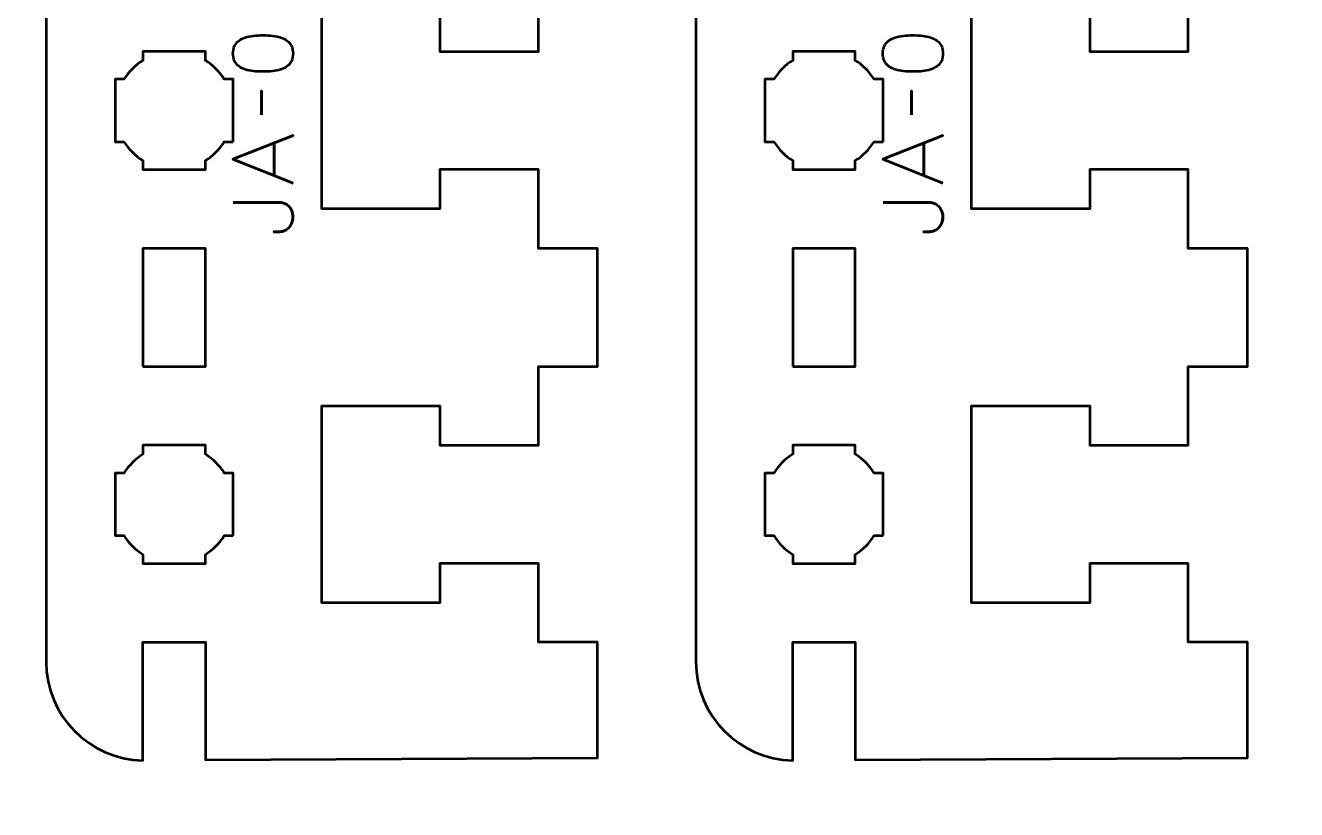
# Model space of a CAD drawing. Header units: centimetres. Extents: x -21 to 0, y -29.7 to 0.
# Drawn here: x -16.95 to -10.5, y -14.55 to -10.57 of the extents above; entities that cross this region are included whole.
import ezdxf

# ---------------------------------------------------------------- set-up
doc = ezdxf.new("R2010")
doc.units = ezdxf.units.CM
doc.header["$MEASUREMENT"] = 0
doc.layers.add('Layer 1', color=7, linetype='Continuous')

msp = doc.modelspace()

# ---------------------------------------------------------------- linework, layer by layer
at = {"layer": 'Layer 1', "color": 1, "lineweight": 53}
msp.add_open_spline([(-21.00003, -29.19995), (-21.00003, -29.19995), (-21.00003, -0.49992), (-21.00003, -0.49992), (-21.00003, -0.49992), (-21.00003, -0.22295), (-20.77694, 0.00004), (-20.49994, 0.00004), (-20.49994, 0.00004), (-20.49994, 0.00004), (-0.50008, 0.00004), (-0.50008, 0.00004), (-0.50008, 0.00004), (-0.22294, 0.00004), (0.00002, -0.22295), (0.00002, -0.49992), (0.00002, -0.49992), (0.00002, -0.49992), (0.00002, -29.19995), (0.00002, -29.19995), (0.00002, -29.19995), (0.00002, -29.47695), (-0.22294, -29.70004), (-0.50008, -29.70004), (-0.50008, -29.70004), (-0.50008, -29.70004), (-20.49994, -29.70004), (-20.49994, -29.70004), (-20.49994, -29.70004), (-20.77694, -29.70004), (-21.00003, -29.47695), (-21.00003, -29.19995)], degree=3, knots=[0, 0, 0, 0, 0.125, 0.125, 0.125, 0.125, 0.25, 0.25, 0.25, 0.25, 0.375, 0.375, 0.375, 0.375, 0.5, 0.5, 0.5, 0.5, 0.625, 0.625, 0.625, 0.625, 0.75, 0.75, 0.75, 0.75, 0.875, 0.875, 0.875, 0.875, 1, 1, 1, 1], dxfattribs=at)
at = {"layer": 'Layer 1', "lineweight": 53}
for points, knots in [([(-16.84999, -13.80011), (-16.84999, -14.07327), (-16.63079, -14.29533), (-16.35874, -14.30001), (-16.35874, -14.30001), (-16.35874, -14.30001), (-16.35874, -13.70011), (-16.35874, -13.70011), (-16.35874, -13.70011), (-16.35874, -13.70011), (-16.04124, -13.70011), (-16.04124, -13.70011), (-16.04124, -13.70011), (-16.04124, -13.70011), (-16.04124, -14.29819), (-16.04124, -14.29819), (-16.04124, -14.29819), (-16.04124, -14.29819), (-14.04999, -14.28761), (-14.04999, -14.28761), (-14.04999, -14.28761), (-14.04999, -14.28761), (-14.04999, -13.70011), (-14.04999, -13.70011), (-14.04999, -13.70011), (-14.04999, -13.70011), (-14.34999, -13.70011), (-14.34999, -13.70011), (-14.34999, -13.70011), (-14.34999, -13.70011), (-14.34999, -13.3001), (-14.34999, -13.3001), (-14.34999, -13.3001), (-14.34999, -13.3001), (-14.84999, -13.3001), (-14.84999, -13.3001), (-14.84999, -13.3001), (-14.84999, -13.3001), (-14.85, -13.5001), (-14.85, -13.5001), (-14.85, -13.5001), (-14.85, -13.5001), (-15.44999, -13.5001), (-15.44999, -13.5001), (-15.44999, -13.5001), (-15.44999, -13.11677), (-15.44999, -12.88342), (-15.44999, -12.50009), (-15.44999, -12.50009), (-15.44999, -12.50009), (-14.85, -12.50009), (-14.85, -12.50009), (-14.85, -12.50009), (-14.85, -12.50009), (-14.84999, -12.70009), (-14.84999, -12.70009), (-14.84999, -12.70009), (-14.84999, -12.70009), (-14.34998, -12.70009), (-14.34998, -12.70009), (-14.34998, -12.70009), (-14.34998, -12.70009), (-14.34999, -12.30008), (-14.34999, -12.30008), (-14.34999, -12.30008), (-14.34999, -12.30008), (-14.04999, -12.30008), (-14.04999, -12.30008), (-14.04999, -12.30008), (-14.04999, -12.30008), (-14.04999, -11.70007), (-14.04999, -11.70007), (-14.04999, -11.70007), (-14.04999, -11.70007), (-14.34999, -11.70007), (-14.34999, -11.70007), (-14.34999, -11.70007), (-14.34999, -11.70007), (-14.34999, -11.30007), (-14.34999, -11.30007), (-14.34999, -11.30007), (-14.34999, -11.30007), (-14.84999, -11.30007), (-14.84999, -11.30007), (-14.84999, -11.30007), (-14.84999, -11.30007), (-14.85, -11.50007), (-14.85, -11.50007), (-14.85, -11.50007), (-14.85, -11.50007), (-15.44999, -11.50007), (-15.44999, -11.50007), (-15.44999, -11.50007), (-15.44999, -11.11673), (-15.44999, -10.88339), (-15.44999, -10.50005), (-15.44999, -10.50005), (-15.44999, -10.50005), (-14.85, -10.50005), (-14.85, -10.50005), (-14.85, -10.50005), (-14.85, -10.50005), (-14.84999, -10.70005), (-14.84999, -10.70005), (-14.84999, -10.70005), (-14.84999, -10.70005), (-14.34998, -10.70005), (-14.34998, -10.70005), (-14.34998, -10.70005), (-14.34998, -10.70005), (-14.34999, -10.30005), (-14.34999, -10.30005), (-14.34999, -10.30005), (-14.34999, -10.30005), (-14.04999, -10.30005), (-14.04999, -10.30005), (-14.04999, -10.30005), (-14.04999, -10.30005), (-14.04999, -9.70004), (-14.04999, -9.70004), (-14.04999, -9.70004), (-14.04999, -9.70004), (-14.34999, -9.70004), (-14.34999, -9.70004), (-14.34999, -9.70004), (-14.34999, -9.70004), (-14.34999, -9.30003), (-14.34999, -9.30003), (-14.34999, -9.30003), (-14.34999, -9.30003), (-14.84999, -9.30003), (-14.84999, -9.30003), (-14.84999, -9.30003), (-14.84999, -9.30003), (-14.85, -9.50003), (-14.85, -9.50003), (-14.85, -9.50003), (-14.85, -9.50003), (-15.44999, -9.50003), (-15.44999, -9.50003), (-15.44999, -9.50003), (-15.44999, -9.1167), (-15.44999, -8.88335), (-15.44999, -8.50002), (-15.44999, -8.50002), (-15.44999, -8.50002), (-14.85, -8.50002), (-14.85, -8.50002), (-14.85, -8.50002), (-14.85, -8.50002), (-14.84999, -8.70002), (-14.84999, -8.70002), (-14.84999, -8.70002), (-14.84999, -8.70002), (-14.34998, -8.70002), (-14.34998, -8.70002), (-14.34998, -8.70002), (-14.34998, -8.70002), (-14.34999, -8.30001), (-14.34999, -8.30001), (-14.34999, -8.30001), (-14.34999, -8.30001), (-14.04999, -8.30001), (-14.04999, -8.30001), (-14.04999, -8.30001), (-14.04999, -8.30001), (-14.04999, -7.7), (-14.04999, -7.7), (-14.04999, -7.7), (-14.04999, -7.7), (-14.34999, -7.7), (-14.34999, -7.7), (-14.34999, -7.7), (-14.34999, -7.7), (-14.34998, -7.7), (-14.34998, -7.7), (-14.34998, -7.7), (-14.34998, -7.7), (-16.04124, -7.7), (-16.04124, -7.7), (-16.04124, -7.7), (-16.04124, -7.7), (-16.04124, -8.30001), (-16.04124, -8.30001), (-16.04124, -8.30001), (-16.04124, -8.30001), (-16.35874, -8.30001), (-16.35874, -8.30001), (-16.35874, -8.30001), (-16.35874, -8.30001), (-16.35874, -7.70011), (-16.35874, -7.70011), (-16.35874, -7.70011), (-16.63079, -7.70479), (-16.84999, -7.92685), (-16.84999, -8.20001)], [0, 0, 0, 0, 0.0204082, 0.0204082, 0.0204082, 0.0204082, 0.0408163, 0.0408163, 0.0408163, 0.0408163, 0.0612245, 0.0612245, 0.0612245, 0.0612245, 0.0816327, 0.0816327, 0.0816327, 0.0816327, 0.1020408, 0.1020408, 0.1020408, 0.1020408, 0.122449, 0.122449, 0.122449, 0.122449, 0.1428571, 0.1428571, 0.1428571, 0.1428571, 0.1632653, 0.1632653, 0.1632653, 0.1632653, 0.1836735, 0.1836735, 0.1836735, 0.1836735, 0.2040816, 0.2040816, 0.2040816, 0.2040816, 0.2244898, 0.2244898, 0.2244898, 0.2244898, 0.244898, 0.244898, 0.244898, 0.244898, 0.2653061, 0.2653061, 0.2653061, 0.2653061, 0.2857143, 0.2857143, 0.2857143, 0.2857143, 0.3061224, 0.3061224, 0.3061224, 0.3061224, 0.3265306, 0.3265306, 0.3265306, 0.3265306, 0.3469388, 0.3469388, 0.3469388, 0.3469388, 0.3673469, 0.3673469, 0.3673469, 0.3673469, 0.3877551, 0.3877551, 0.3877551, 0.3877551, 0.4081633, 0.4081633, 0.4081633, 0.4081633, 0.4285714, 0.4285714, 0.4285714, 0.4285714, 0.4489796, 0.4489796, 0.4489796, 0.4489796, 0.4693878, 0.4693878, 0.4693878, 0.4693878, 0.4897959, 0.4897959, 0.4897959, 0.4897959, 0.5102041, 0.5102041, 0.5102041, 0.5102041, 0.5306122, 0.5306122, 0.5306122, 0.5306122, 0.5510204, 0.5510204, 0.5510204, 0.5510204, 0.5714286, 0.5714286, 0.5714286, 0.5714286, 0.5918367, 0.5918367, 0.5918367, 0.5918367, 0.6122449, 0.6122449, 0.6122449, 0.6122449, 0.6326531, 0.6326531, 0.6326531, 0.6326531, 0.6530612, 0.6530612, 0.6530612, 0.6530612, 0.6734694, 0.6734694, 0.6734694, 0.6734694, 0.6938776, 0.6938776, 0.6938776, 0.6938776, 0.7142857, 0.7142857, 0.7142857, 0.7142857, 0.7346939, 0.7346939, 0.7346939, 0.7346939, 0.755102, 0.755102, 0.755102, 0.755102, 0.7755102, 0.7755102, 0.7755102, 0.7755102, 0.7959184, 0.7959184, 0.7959184, 0.7959184, 0.8163265, 0.8163265, 0.8163265, 0.8163265, 0.8367347, 0.8367347, 0.8367347, 0.8367347, 0.8571429, 0.8571429, 0.8571429, 0.8571429, 0.877551, 0.877551, 0.877551, 0.877551, 0.8979592, 0.8979592, 0.8979592, 0.8979592, 0.9183673, 0.9183673, 0.9183673, 0.9183673, 0.9387755, 0.9387755, 0.9387755, 0.9387755, 0.9591837, 0.9591837, 0.9591837, 0.9591837, 0.9795918, 0.9795918, 0.9795918, 0.9795918, 1, 1, 1, 1]), ([(-13.54999, -13.80011), (-13.54999, -14.07327), (-13.33079, -14.29533), (-13.05874, -14.30001), (-13.05874, -14.30001), (-13.05874, -14.30001), (-13.05874, -13.70011), (-13.05874, -13.70011), (-13.05874, -13.70011), (-13.05874, -13.70011), (-12.74124, -13.70011), (-12.74124, -13.70011), (-12.74124, -13.70011), (-12.74124, -13.70011), (-12.74124, -14.29819), (-12.74124, -14.29819), (-12.74124, -14.29819), (-12.74124, -14.29819), (-10.74999, -14.28761), (-10.74999, -14.28761), (-10.74999, -14.28761), (-10.74999, -14.28761), (-10.74999, -13.70011), (-10.74999, -13.70011), (-10.74999, -13.70011), (-10.74999, -13.70011), (-11.04999, -13.70011), (-11.04999, -13.70011), (-11.04999, -13.70011), (-11.04999, -13.70011), (-11.04999, -13.3001), (-11.04999, -13.3001), (-11.04999, -13.3001), (-11.04999, -13.3001), (-11.54999, -13.3001), (-11.54999, -13.3001), (-11.54999, -13.3001), (-11.54999, -13.3001), (-11.55, -13.5001), (-11.55, -13.5001), (-11.55, -13.5001), (-11.55, -13.5001), (-12.14999, -13.5001), (-12.14999, -13.5001), (-12.14999, -13.5001), (-12.14999, -13.11677), (-12.14999, -12.88342), (-12.14999, -12.50009), (-12.14999, -12.50009), (-12.14999, -12.50009), (-11.55, -12.50009), (-11.55, -12.50009), (-11.55, -12.50009), (-11.55, -12.50009), (-11.54999, -12.70009), (-11.54999, -12.70009), (-11.54999, -12.70009), (-11.54999, -12.70009), (-11.04998, -12.70009), (-11.04998, -12.70009), (-11.04998, -12.70009), (-11.04998, -12.70009), (-11.04999, -12.30008), (-11.04999, -12.30008), (-11.04999, -12.30008), (-11.04999, -12.30008), (-10.74999, -12.30008), (-10.74999, -12.30008), (-10.74999, -12.30008), (-10.74999, -12.30008), (-10.74999, -11.70007), (-10.74999, -11.70007), (-10.74999, -11.70007), (-10.74999, -11.70007), (-11.04999, -11.70007), (-11.04999, -11.70007), (-11.04999, -11.70007), (-11.04999, -11.70007), (-11.04999, -11.30007), (-11.04999, -11.30007), (-11.04999, -11.30007), (-11.04999, -11.30007), (-11.54999, -11.30007), (-11.54999, -11.30007), (-11.54999, -11.30007), (-11.54999, -11.30007), (-11.55, -11.50007), (-11.55, -11.50007), (-11.55, -11.50007), (-11.55, -11.50007), (-12.14999, -11.50007), (-12.14999, -11.50007), (-12.14999, -11.50007), (-12.14999, -11.11673), (-12.14999, -10.88339), (-12.14999, -10.50005), (-12.14999, -10.50005), (-12.14999, -10.50005), (-11.55, -10.50005), (-11.55, -10.50005), (-11.55, -10.50005), (-11.55, -10.50005), (-11.54999, -10.70005), (-11.54999, -10.70005), (-11.54999, -10.70005), (-11.54999, -10.70005), (-11.04998, -10.70005), (-11.04998, -10.70005), (-11.04998, -10.70005), (-11.04998, -10.70005), (-11.04999, -10.30005), (-11.04999, -10.30005), (-11.04999, -10.30005), (-11.04999, -10.30005), (-10.74999, -10.30005), (-10.74999, -10.30005), (-10.74999, -10.30005), (-10.74999, -10.30005), (-10.74999, -9.70004), (-10.74999, -9.70004), (-10.74999, -9.70004), (-10.74999, -9.70004), (-11.04999, -9.70004), (-11.04999, -9.70004), (-11.04999, -9.70004), (-11.04999, -9.70004), (-11.04999, -9.30003), (-11.04999, -9.30003), (-11.04999, -9.30003), (-11.04999, -9.30003), (-11.54999, -9.30003), (-11.54999, -9.30003), (-11.54999, -9.30003), (-11.54999, -9.30003), (-11.55, -9.50003), (-11.55, -9.50003), (-11.55, -9.50003), (-11.55, -9.50003), (-12.14999, -9.50003), (-12.14999, -9.50003), (-12.14999, -9.50003), (-12.14999, -9.1167), (-12.14999, -8.88335), (-12.14999, -8.50002), (-12.14999, -8.50002), (-12.14999, -8.50002), (-11.55, -8.50002), (-11.55, -8.50002), (-11.55, -8.50002), (-11.55, -8.50002), (-11.54999, -8.70002), (-11.54999, -8.70002), (-11.54999, -8.70002), (-11.54999, -8.70002), (-11.04998, -8.70002), (-11.04998, -8.70002), (-11.04998, -8.70002), (-11.04998, -8.70002), (-11.04999, -8.30001), (-11.04999, -8.30001), (-11.04999, -8.30001), (-11.04999, -8.30001), (-10.74999, -8.30001), (-10.74999, -8.30001), (-10.74999, -8.30001), (-10.74999, -8.30001), (-10.74999, -7.7), (-10.74999, -7.7), (-10.74999, -7.7), (-10.74999, -7.7), (-11.04999, -7.7), (-11.04999, -7.7), (-11.04999, -7.7), (-11.04999, -7.7), (-11.04998, -7.7), (-11.04998, -7.7), (-11.04998, -7.7), (-11.04998, -7.7), (-12.74124, -7.7), (-12.74124, -7.7), (-12.74124, -7.7), (-12.74124, -7.7), (-12.74124, -8.30001), (-12.74124, -8.30001), (-12.74124, -8.30001), (-12.74124, -8.30001), (-13.05874, -8.30001), (-13.05874, -8.30001), (-13.05874, -8.30001), (-13.05874, -8.30001), (-13.05874, -7.70011), (-13.05874, -7.70011), (-13.05874, -7.70011), (-13.33079, -7.70479), (-13.54999, -7.92685), (-13.54999, -8.20001)], [0, 0, 0, 0, 0.0204082, 0.0204082, 0.0204082, 0.0204082, 0.0408163, 0.0408163, 0.0408163, 0.0408163, 0.0612245, 0.0612245, 0.0612245, 0.0612245, 0.0816327, 0.0816327, 0.0816327, 0.0816327, 0.1020408, 0.1020408, 0.1020408, 0.1020408, 0.122449, 0.122449, 0.122449, 0.122449, 0.1428571, 0.1428571, 0.1428571, 0.1428571, 0.1632653, 0.1632653, 0.1632653, 0.1632653, 0.1836735, 0.1836735, 0.1836735, 0.1836735, 0.2040816, 0.2040816, 0.2040816, 0.2040816, 0.2244898, 0.2244898, 0.2244898, 0.2244898, 0.244898, 0.244898, 0.244898, 0.244898, 0.2653061, 0.2653061, 0.2653061, 0.2653061, 0.2857143, 0.2857143, 0.2857143, 0.2857143, 0.3061224, 0.3061224, 0.3061224, 0.3061224, 0.3265306, 0.3265306, 0.3265306, 0.3265306, 0.3469388, 0.3469388, 0.3469388, 0.3469388, 0.3673469, 0.3673469, 0.3673469, 0.3673469, 0.3877551, 0.3877551, 0.3877551, 0.3877551, 0.4081633, 0.4081633, 0.4081633, 0.4081633, 0.4285714, 0.4285714, 0.4285714, 0.4285714, 0.4489796, 0.4489796, 0.4489796, 0.4489796, 0.4693878, 0.4693878, 0.4693878, 0.4693878, 0.4897959, 0.4897959, 0.4897959, 0.4897959, 0.5102041, 0.5102041, 0.5102041, 0.5102041, 0.5306122, 0.5306122, 0.5306122, 0.5306122, 0.5510204, 0.5510204, 0.5510204, 0.5510204, 0.5714286, 0.5714286, 0.5714286, 0.5714286, 0.5918367, 0.5918367, 0.5918367, 0.5918367, 0.6122449, 0.6122449, 0.6122449, 0.6122449, 0.6326531, 0.6326531, 0.6326531, 0.6326531, 0.6530612, 0.6530612, 0.6530612, 0.6530612, 0.6734694, 0.6734694, 0.6734694, 0.6734694, 0.6938776, 0.6938776, 0.6938776, 0.6938776, 0.7142857, 0.7142857, 0.7142857, 0.7142857, 0.7346939, 0.7346939, 0.7346939, 0.7346939, 0.755102, 0.755102, 0.755102, 0.755102, 0.7755102, 0.7755102, 0.7755102, 0.7755102, 0.7959184, 0.7959184, 0.7959184, 0.7959184, 0.8163265, 0.8163265, 0.8163265, 0.8163265, 0.8367347, 0.8367347, 0.8367347, 0.8367347, 0.8571429, 0.8571429, 0.8571429, 0.8571429, 0.877551, 0.877551, 0.877551, 0.877551, 0.8979592, 0.8979592, 0.8979592, 0.8979592, 0.9183673, 0.9183673, 0.9183673, 0.9183673, 0.9387755, 0.9387755, 0.9387755, 0.9387755, 0.9591837, 0.9591837, 0.9591837, 0.9591837, 0.9795918, 0.9795918, 0.9795918, 0.9795918, 1, 1, 1, 1]), ([(-15.89999, -11.15881), (-15.89999, -11.15881), (-15.94543, -11.15881), (-15.94543, -11.15881), (-15.94543, -11.15881), (-15.96966, -11.19757), (-16.00249, -11.23039), (-16.04124, -11.25462), (-16.04124, -11.25462), (-16.04124, -11.25462), (-16.04124, -11.30007), (-16.04124, -11.30007), (-16.04124, -11.30007), (-16.04124, -11.30007), (-16.19999, -11.30007), (-16.19999, -11.30007), (-16.19999, -11.30007), (-16.19999, -11.30007), (-16.35874, -11.30007), (-16.35874, -11.30007), (-16.35874, -11.30007), (-16.35874, -11.30007), (-16.35874, -11.25462), (-16.35874, -11.25462), (-16.35874, -11.25462), (-16.39749, -11.23039), (-16.43032, -11.19757), (-16.45455, -11.15881), (-16.45455, -11.15881), (-16.45455, -11.15881), (-16.49999, -11.15881), (-16.49999, -11.15881), (-16.49999, -11.15881), (-16.49999, -11.15881), (-16.49999, -11.00006), (-16.49999, -11.00006), (-16.49999, -11.00006), (-16.49999, -11.00006), (-16.49999, -10.84131), (-16.49999, -10.84131), (-16.49999, -10.84131), (-16.49999, -10.84131), (-16.45455, -10.84131), (-16.45455, -10.84131), (-16.45455, -10.84131), (-16.43032, -10.80255), (-16.39749, -10.76973), (-16.35874, -10.7455), (-16.35874, -10.7455), (-16.35874, -10.7455), (-16.35874, -10.70005), (-16.35874, -10.70005), (-16.35874, -10.70005), (-16.35874, -10.70005), (-16.19999, -10.70005), (-16.19999, -10.70005), (-16.19999, -10.70005), (-16.19999, -10.70005), (-16.04124, -10.70005), (-16.04124, -10.70005), (-16.04124, -10.70005), (-16.04124, -10.70005), (-16.04124, -10.7455), (-16.04124, -10.7455), (-16.04124, -10.7455), (-16.00249, -10.76973), (-15.96966, -10.80255), (-15.94543, -10.84131), (-15.94543, -10.84131), (-15.94543, -10.84131), (-15.89999, -10.84131), (-15.89999, -10.84131), (-15.89999, -10.84131), (-15.89999, -10.84131), (-15.89999, -11.00006), (-15.89999, -11.00006), (-15.89999, -11.00006), (-15.89999, -11.00006), (-15.89999, -11.15881), (-15.89999, -11.15881)], [0, 0, 0, 0, 0.05, 0.05, 0.05, 0.05, 0.1, 0.1, 0.1, 0.1, 0.15, 0.15, 0.15, 0.15, 0.2, 0.2, 0.2, 0.2, 0.25, 0.25, 0.25, 0.25, 0.3, 0.3, 0.3, 0.3, 0.35, 0.35, 0.35, 0.35, 0.4, 0.4, 0.4, 0.4, 0.45, 0.45, 0.45, 0.45, 0.5, 0.5, 0.5, 0.5, 0.55, 0.55, 0.55, 0.55, 0.6, 0.6, 0.6, 0.6, 0.65, 0.65, 0.65, 0.65, 0.7, 0.7, 0.7, 0.7, 0.75, 0.75, 0.75, 0.75, 0.8, 0.8, 0.8, 0.8, 0.85, 0.85, 0.85, 0.85, 0.9, 0.9, 0.9, 0.9, 0.95, 0.95, 0.95, 0.95, 1, 1, 1, 1]), ([(-12.59999, -11.15881), (-12.59999, -11.15881), (-12.64543, -11.15881), (-12.64543, -11.15881), (-12.64543, -11.15881), (-12.66966, -11.19757), (-12.70249, -11.23039), (-12.74124, -11.25462), (-12.74124, -11.25462), (-12.74124, -11.25462), (-12.74124, -11.30007), (-12.74124, -11.30007), (-12.74124, -11.30007), (-12.74124, -11.30007), (-12.89999, -11.30007), (-12.89999, -11.30007), (-12.89999, -11.30007), (-12.89999, -11.30007), (-13.05874, -11.30007), (-13.05874, -11.30007), (-13.05874, -11.30007), (-13.05874, -11.30007), (-13.05874, -11.25462), (-13.05874, -11.25462), (-13.05874, -11.25462), (-13.09749, -11.23039), (-13.13032, -11.19757), (-13.15455, -11.15881), (-13.15455, -11.15881), (-13.15455, -11.15881), (-13.19999, -11.15881), (-13.19999, -11.15881), (-13.19999, -11.15881), (-13.19999, -11.15881), (-13.19999, -11.00006), (-13.19999, -11.00006), (-13.19999, -11.00006), (-13.19999, -11.00006), (-13.19999, -10.84131), (-13.19999, -10.84131), (-13.19999, -10.84131), (-13.19999, -10.84131), (-13.15455, -10.84131), (-13.15455, -10.84131), (-13.15455, -10.84131), (-13.13032, -10.80255), (-13.09749, -10.76973), (-13.05874, -10.7455), (-13.05874, -10.7455), (-13.05874, -10.7455), (-13.05874, -10.70005), (-13.05874, -10.70005), (-13.05874, -10.70005), (-13.05874, -10.70005), (-12.89999, -10.70005), (-12.89999, -10.70005), (-12.89999, -10.70005), (-12.89999, -10.70005), (-12.74124, -10.70005), (-12.74124, -10.70005), (-12.74124, -10.70005), (-12.74124, -10.70005), (-12.74124, -10.7455), (-12.74124, -10.7455), (-12.74124, -10.7455), (-12.70249, -10.76973), (-12.66966, -10.80255), (-12.64543, -10.84131), (-12.64543, -10.84131), (-12.64543, -10.84131), (-12.59999, -10.84131), (-12.59999, -10.84131), (-12.59999, -10.84131), (-12.59999, -10.84131), (-12.59999, -11.00006), (-12.59999, -11.00006), (-12.59999, -11.00006), (-12.59999, -11.00006), (-12.59999, -11.15881), (-12.59999, -11.15881)], [0, 0, 0, 0, 0.05, 0.05, 0.05, 0.05, 0.1, 0.1, 0.1, 0.1, 0.15, 0.15, 0.15, 0.15, 0.2, 0.2, 0.2, 0.2, 0.25, 0.25, 0.25, 0.25, 0.3, 0.3, 0.3, 0.3, 0.35, 0.35, 0.35, 0.35, 0.4, 0.4, 0.4, 0.4, 0.45, 0.45, 0.45, 0.45, 0.5, 0.5, 0.5, 0.5, 0.55, 0.55, 0.55, 0.55, 0.6, 0.6, 0.6, 0.6, 0.65, 0.65, 0.65, 0.65, 0.7, 0.7, 0.7, 0.7, 0.75, 0.75, 0.75, 0.75, 0.8, 0.8, 0.8, 0.8, 0.85, 0.85, 0.85, 0.85, 0.9, 0.9, 0.9, 0.9, 0.95, 0.95, 0.95, 0.95, 1, 1, 1, 1]), ([(-16.35874, -12.30008), (-16.35874, -12.30008), (-16.35874, -11.70007), (-16.35874, -11.70007), (-16.35874, -11.70007), (-16.35874, -11.70007), (-16.04124, -11.70007), (-16.04124, -11.70007), (-16.04124, -11.70007), (-16.04124, -11.70007), (-16.04124, -12.30008), (-16.04124, -12.30008), (-16.04124, -12.30008), (-16.04124, -12.30008), (-16.35874, -12.30008), (-16.35874, -12.30008)], [0, 0, 0, 0, 0.25, 0.25, 0.25, 0.25, 0.5, 0.5, 0.5, 0.5, 0.75, 0.75, 0.75, 0.75, 1, 1, 1, 1]), ([(-13.05874, -12.30008), (-13.05874, -12.30008), (-13.05874, -11.70007), (-13.05874, -11.70007), (-13.05874, -11.70007), (-13.05874, -11.70007), (-12.74124, -11.70007), (-12.74124, -11.70007), (-12.74124, -11.70007), (-12.74124, -11.70007), (-12.74124, -12.30008), (-12.74124, -12.30008), (-12.74124, -12.30008), (-12.74124, -12.30008), (-13.05874, -12.30008), (-13.05874, -12.30008)], [0, 0, 0, 0, 0.25, 0.25, 0.25, 0.25, 0.5, 0.5, 0.5, 0.5, 0.75, 0.75, 0.75, 0.75, 1, 1, 1, 1]), ([(-15.89999, -13.15885), (-15.89999, -13.15885), (-15.94543, -13.15885), (-15.94543, -13.15885), (-15.94543, -13.15885), (-15.96966, -13.19761), (-16.00249, -13.23043), (-16.04124, -13.25466), (-16.04124, -13.25466), (-16.04124, -13.25466), (-16.04124, -13.3001), (-16.04124, -13.3001), (-16.04124, -13.3001), (-16.04124, -13.3001), (-16.19999, -13.3001), (-16.19999, -13.3001), (-16.19999, -13.3001), (-16.19999, -13.3001), (-16.35874, -13.3001), (-16.35874, -13.3001), (-16.35874, -13.3001), (-16.35874, -13.3001), (-16.35874, -13.25466), (-16.35874, -13.25466), (-16.35874, -13.25466), (-16.39749, -13.23043), (-16.43032, -13.19761), (-16.45455, -13.15885), (-16.45455, -13.15885), (-16.45455, -13.15885), (-16.49999, -13.15885), (-16.49999, -13.15885), (-16.49999, -13.15885), (-16.49999, -13.15885), (-16.49999, -13.00009), (-16.49999, -13.00009), (-16.49999, -13.00009), (-16.49999, -13.00009), (-16.49999, -12.84134), (-16.49999, -12.84134), (-16.49999, -12.84134), (-16.49999, -12.84134), (-16.45455, -12.84134), (-16.45455, -12.84134), (-16.45455, -12.84134), (-16.43032, -12.80258), (-16.39749, -12.76976), (-16.35874, -12.74553), (-16.35874, -12.74553), (-16.35874, -12.74553), (-16.35874, -12.70009), (-16.35874, -12.70009), (-16.35874, -12.70009), (-16.35874, -12.70009), (-16.19999, -12.70009), (-16.19999, -12.70009), (-16.19999, -12.70009), (-16.19999, -12.70009), (-16.04124, -12.70009), (-16.04124, -12.70009), (-16.04124, -12.70009), (-16.04124, -12.70009), (-16.04124, -12.74553), (-16.04124, -12.74553), (-16.04124, -12.74553), (-16.00249, -12.76976), (-15.96966, -12.80258), (-15.94543, -12.84134), (-15.94543, -12.84134), (-15.94543, -12.84134), (-15.89999, -12.84134), (-15.89999, -12.84134), (-15.89999, -12.84134), (-15.89999, -12.84134), (-15.89999, -13.00009), (-15.89999, -13.00009), (-15.89999, -13.00009), (-15.89999, -13.00009), (-15.89999, -13.15885), (-15.89999, -13.15885)], [0, 0, 0, 0, 0.05, 0.05, 0.05, 0.05, 0.1, 0.1, 0.1, 0.1, 0.15, 0.15, 0.15, 0.15, 0.2, 0.2, 0.2, 0.2, 0.25, 0.25, 0.25, 0.25, 0.3, 0.3, 0.3, 0.3, 0.35, 0.35, 0.35, 0.35, 0.4, 0.4, 0.4, 0.4, 0.45, 0.45, 0.45, 0.45, 0.5, 0.5, 0.5, 0.5, 0.55, 0.55, 0.55, 0.55, 0.6, 0.6, 0.6, 0.6, 0.65, 0.65, 0.65, 0.65, 0.7, 0.7, 0.7, 0.7, 0.75, 0.75, 0.75, 0.75, 0.8, 0.8, 0.8, 0.8, 0.85, 0.85, 0.85, 0.85, 0.9, 0.9, 0.9, 0.9, 0.95, 0.95, 0.95, 0.95, 1, 1, 1, 1]), ([(-12.59999, -13.15885), (-12.59999, -13.15885), (-12.64543, -13.15885), (-12.64543, -13.15885), (-12.64543, -13.15885), (-12.66966, -13.19761), (-12.70249, -13.23043), (-12.74124, -13.25466), (-12.74124, -13.25466), (-12.74124, -13.25466), (-12.74124, -13.3001), (-12.74124, -13.3001), (-12.74124, -13.3001), (-12.74124, -13.3001), (-12.89999, -13.3001), (-12.89999, -13.3001), (-12.89999, -13.3001), (-12.89999, -13.3001), (-13.05874, -13.3001), (-13.05874, -13.3001), (-13.05874, -13.3001), (-13.05874, -13.3001), (-13.05874, -13.25466), (-13.05874, -13.25466), (-13.05874, -13.25466), (-13.09749, -13.23043), (-13.13032, -13.19761), (-13.15455, -13.15885), (-13.15455, -13.15885), (-13.15455, -13.15885), (-13.19999, -13.15885), (-13.19999, -13.15885), (-13.19999, -13.15885), (-13.19999, -13.15885), (-13.19999, -13.00009), (-13.19999, -13.00009), (-13.19999, -13.00009), (-13.19999, -13.00009), (-13.19999, -12.84134), (-13.19999, -12.84134), (-13.19999, -12.84134), (-13.19999, -12.84134), (-13.15455, -12.84134), (-13.15455, -12.84134), (-13.15455, -12.84134), (-13.13032, -12.80258), (-13.09749, -12.76976), (-13.05874, -12.74553), (-13.05874, -12.74553), (-13.05874, -12.74553), (-13.05874, -12.70009), (-13.05874, -12.70009), (-13.05874, -12.70009), (-13.05874, -12.70009), (-12.89999, -12.70009), (-12.89999, -12.70009), (-12.89999, -12.70009), (-12.89999, -12.70009), (-12.74124, -12.70009), (-12.74124, -12.70009), (-12.74124, -12.70009), (-12.74124, -12.70009), (-12.74124, -12.74553), (-12.74124, -12.74553), (-12.74124, -12.74553), (-12.70249, -12.76976), (-12.66966, -12.80258), (-12.64543, -12.84134), (-12.64543, -12.84134), (-12.64543, -12.84134), (-12.59999, -12.84134), (-12.59999, -12.84134), (-12.59999, -12.84134), (-12.59999, -12.84134), (-12.59999, -13.00009), (-12.59999, -13.00009), (-12.59999, -13.00009), (-12.59999, -13.00009), (-12.59999, -13.15885), (-12.59999, -13.15885)], [0, 0, 0, 0, 0.05, 0.05, 0.05, 0.05, 0.1, 0.1, 0.1, 0.1, 0.15, 0.15, 0.15, 0.15, 0.2, 0.2, 0.2, 0.2, 0.25, 0.25, 0.25, 0.25, 0.3, 0.3, 0.3, 0.3, 0.35, 0.35, 0.35, 0.35, 0.4, 0.4, 0.4, 0.4, 0.45, 0.45, 0.45, 0.45, 0.5, 0.5, 0.5, 0.5, 0.55, 0.55, 0.55, 0.55, 0.6, 0.6, 0.6, 0.6, 0.65, 0.65, 0.65, 0.65, 0.7, 0.7, 0.7, 0.7, 0.75, 0.75, 0.75, 0.75, 0.8, 0.8, 0.8, 0.8, 0.85, 0.85, 0.85, 0.85, 0.9, 0.9, 0.9, 0.9, 0.95, 0.95, 0.95, 0.95, 1, 1, 1, 1])]:
    msp.add_open_spline(points, degree=3, knots=knots, dxfattribs=at)
at = {"layer": 'Layer 1', "color": 3, "lineweight": 53}
for points in [[(-16.84999, -8.20001), (-16.84999, -8.20001), (-16.84999, -13.80011), (-16.84999, -13.80011)], [(-13.54999, -8.20001), (-13.54999, -8.20001), (-13.54999, -13.80011), (-13.54999, -13.80011)]]:
    msp.add_open_spline(points, degree=3, dxfattribs=at)
at = {"layer": 'Layer 1', "color": 5, "lineweight": 53}
for points, knots in [([(-15.59611, -10.71029), (-15.59618, -10.69548), (-15.59879, -10.68271), (-15.60387, -10.67205), (-15.60387, -10.67205), (-15.60895, -10.66147), (-15.61622, -10.65265), (-15.62546, -10.6456), (-15.62546, -10.6456), (-15.63477, -10.63861), (-15.64578, -10.63311), (-15.65848, -10.62902), (-15.65848, -10.62902), (-15.67118, -10.62499), (-15.68508, -10.6221), (-15.70032, -10.62048), (-15.70032, -10.62048), (-15.71556, -10.61878), (-15.73158, -10.61794), (-15.74851, -10.61801), (-15.74851, -10.61801), (-15.76537, -10.61794), (-15.78139, -10.61878), (-15.79656, -10.62048), (-15.79656, -10.62048), (-15.81173, -10.6221), (-15.8257, -10.62499), (-15.8384, -10.62902), (-15.8384, -10.62902), (-15.85103, -10.63311), (-15.86203, -10.63861), (-15.87142, -10.6456), (-15.87142, -10.6456), (-15.88073, -10.65265), (-15.888, -10.66147), (-15.89308, -10.67205), (-15.89308, -10.67205), (-15.89823, -10.68271), (-15.90084, -10.69548), (-15.90091, -10.71029), (-15.90091, -10.71029), (-15.90084, -10.72511), (-15.89823, -10.73788), (-15.89308, -10.74854), (-15.89308, -10.74854), (-15.888, -10.75912), (-15.88073, -10.76794), (-15.87142, -10.77499), (-15.87142, -10.77499), (-15.86203, -10.78198), (-15.85103, -10.78748), (-15.8384, -10.79157), (-15.8384, -10.79157), (-15.8257, -10.7956), (-15.81173, -10.79849), (-15.79656, -10.80011), (-15.79656, -10.80011), (-15.78139, -10.8018), (-15.76537, -10.80265), (-15.74851, -10.80258), (-15.74851, -10.80258), (-15.73158, -10.80265), (-15.71556, -10.8018), (-15.70032, -10.80011), (-15.70032, -10.80011), (-15.68508, -10.79849), (-15.67118, -10.7956), (-15.65848, -10.79157), (-15.65848, -10.79157), (-15.64578, -10.78748), (-15.63477, -10.78198), (-15.62546, -10.77499), (-15.62546, -10.77499), (-15.61622, -10.76794), (-15.60895, -10.75912), (-15.60387, -10.74854), (-15.60387, -10.74854), (-15.59879, -10.73788), (-15.59618, -10.72511), (-15.59611, -10.71029)], [0, 0, 0, 0, 0.05, 0.05, 0.05, 0.05, 0.1, 0.1, 0.1, 0.1, 0.15, 0.15, 0.15, 0.15, 0.2, 0.2, 0.2, 0.2, 0.25, 0.25, 0.25, 0.25, 0.3, 0.3, 0.3, 0.3, 0.35, 0.35, 0.35, 0.35, 0.4, 0.4, 0.4, 0.4, 0.45, 0.45, 0.45, 0.45, 0.5, 0.5, 0.5, 0.5, 0.55, 0.55, 0.55, 0.55, 0.6, 0.6, 0.6, 0.6, 0.65, 0.65, 0.65, 0.65, 0.7, 0.7, 0.7, 0.7, 0.75, 0.75, 0.75, 0.75, 0.8, 0.8, 0.8, 0.8, 0.85, 0.85, 0.85, 0.85, 0.9, 0.9, 0.9, 0.9, 0.95, 0.95, 0.95, 0.95, 1, 1, 1, 1]), ([(-15.59611, -10.71029), (-15.59618, -10.69548), (-15.59879, -10.68271), (-15.60387, -10.67205), (-15.60387, -10.67205), (-15.60895, -10.66147), (-15.61622, -10.65265), (-15.62546, -10.6456), (-15.62546, -10.6456), (-15.63477, -10.63861), (-15.64578, -10.63311), (-15.65848, -10.62902), (-15.65848, -10.62902), (-15.67118, -10.62499), (-15.68508, -10.6221), (-15.70032, -10.62048), (-15.70032, -10.62048), (-15.71556, -10.61878), (-15.73158, -10.61794), (-15.74851, -10.61801), (-15.74851, -10.61801), (-15.76537, -10.61794), (-15.78139, -10.61878), (-15.79656, -10.62048), (-15.79656, -10.62048), (-15.81173, -10.6221), (-15.8257, -10.62499), (-15.8384, -10.62902), (-15.8384, -10.62902), (-15.85103, -10.63311), (-15.86203, -10.63861), (-15.87142, -10.6456), (-15.87142, -10.6456), (-15.88073, -10.65265), (-15.888, -10.66147), (-15.89308, -10.67205), (-15.89308, -10.67205), (-15.89823, -10.68271), (-15.90084, -10.69548), (-15.90091, -10.71029), (-15.90091, -10.71029), (-15.90084, -10.72511), (-15.89823, -10.73788), (-15.89308, -10.74854), (-15.89308, -10.74854), (-15.888, -10.75912), (-15.88073, -10.76794), (-15.87142, -10.77499), (-15.87142, -10.77499), (-15.86203, -10.78198), (-15.85103, -10.78748), (-15.8384, -10.79157), (-15.8384, -10.79157), (-15.8257, -10.7956), (-15.81173, -10.79849), (-15.79656, -10.80011), (-15.79656, -10.80011), (-15.78139, -10.8018), (-15.76537, -10.80265), (-15.74851, -10.80258), (-15.74851, -10.80258), (-15.73158, -10.80265), (-15.71556, -10.8018), (-15.70032, -10.80011), (-15.70032, -10.80011), (-15.68508, -10.79849), (-15.67118, -10.7956), (-15.65848, -10.79157), (-15.65848, -10.79157), (-15.64578, -10.78748), (-15.63477, -10.78198), (-15.62546, -10.77499), (-15.62546, -10.77499), (-15.61622, -10.76794), (-15.60895, -10.75912), (-15.60387, -10.74854), (-15.60387, -10.74854), (-15.59879, -10.73788), (-15.59618, -10.72511), (-15.59611, -10.71029)], [0, 0, 0, 0, 0.05, 0.05, 0.05, 0.05, 0.1, 0.1, 0.1, 0.1, 0.15, 0.15, 0.15, 0.15, 0.2, 0.2, 0.2, 0.2, 0.25, 0.25, 0.25, 0.25, 0.3, 0.3, 0.3, 0.3, 0.35, 0.35, 0.35, 0.35, 0.4, 0.4, 0.4, 0.4, 0.45, 0.45, 0.45, 0.45, 0.5, 0.5, 0.5, 0.5, 0.55, 0.55, 0.55, 0.55, 0.6, 0.6, 0.6, 0.6, 0.65, 0.65, 0.65, 0.65, 0.7, 0.7, 0.7, 0.7, 0.75, 0.75, 0.75, 0.75, 0.8, 0.8, 0.8, 0.8, 0.85, 0.85, 0.85, 0.85, 0.9, 0.9, 0.9, 0.9, 0.95, 0.95, 0.95, 0.95, 1, 1, 1, 1]), ([(-12.29611, -10.71029), (-12.29618, -10.69548), (-12.29879, -10.68271), (-12.30387, -10.67205), (-12.30387, -10.67205), (-12.30895, -10.66147), (-12.31622, -10.65265), (-12.32546, -10.6456), (-12.32546, -10.6456), (-12.33477, -10.63861), (-12.34578, -10.63311), (-12.35848, -10.62902), (-12.35848, -10.62902), (-12.37118, -10.62499), (-12.38508, -10.6221), (-12.40032, -10.62048), (-12.40032, -10.62048), (-12.41556, -10.61878), (-12.43158, -10.61794), (-12.44851, -10.61801), (-12.44851, -10.61801), (-12.46537, -10.61794), (-12.48139, -10.61878), (-12.49656, -10.62048), (-12.49656, -10.62048), (-12.51173, -10.6221), (-12.5257, -10.62499), (-12.5384, -10.62902), (-12.5384, -10.62902), (-12.55103, -10.63311), (-12.56203, -10.63861), (-12.57142, -10.6456), (-12.57142, -10.6456), (-12.58073, -10.65265), (-12.588, -10.66147), (-12.59308, -10.67205), (-12.59308, -10.67205), (-12.59823, -10.68271), (-12.60084, -10.69548), (-12.60091, -10.71029), (-12.60091, -10.71029), (-12.60084, -10.72511), (-12.59823, -10.73788), (-12.59308, -10.74854), (-12.59308, -10.74854), (-12.588, -10.75912), (-12.58073, -10.76794), (-12.57142, -10.77499), (-12.57142, -10.77499), (-12.56203, -10.78198), (-12.55103, -10.78748), (-12.5384, -10.79157), (-12.5384, -10.79157), (-12.5257, -10.7956), (-12.51173, -10.79849), (-12.49656, -10.80011), (-12.49656, -10.80011), (-12.48139, -10.8018), (-12.46537, -10.80265), (-12.44851, -10.80258), (-12.44851, -10.80258), (-12.43158, -10.80265), (-12.41556, -10.8018), (-12.40032, -10.80011), (-12.40032, -10.80011), (-12.38508, -10.79849), (-12.37118, -10.7956), (-12.35848, -10.79157), (-12.35848, -10.79157), (-12.34578, -10.78748), (-12.33477, -10.78198), (-12.32546, -10.77499), (-12.32546, -10.77499), (-12.31622, -10.76794), (-12.30895, -10.75912), (-12.30387, -10.74854), (-12.30387, -10.74854), (-12.29879, -10.73788), (-12.29618, -10.72511), (-12.29611, -10.71029)], [0, 0, 0, 0, 0.05, 0.05, 0.05, 0.05, 0.1, 0.1, 0.1, 0.1, 0.15, 0.15, 0.15, 0.15, 0.2, 0.2, 0.2, 0.2, 0.25, 0.25, 0.25, 0.25, 0.3, 0.3, 0.3, 0.3, 0.35, 0.35, 0.35, 0.35, 0.4, 0.4, 0.4, 0.4, 0.45, 0.45, 0.45, 0.45, 0.5, 0.5, 0.5, 0.5, 0.55, 0.55, 0.55, 0.55, 0.6, 0.6, 0.6, 0.6, 0.65, 0.65, 0.65, 0.65, 0.7, 0.7, 0.7, 0.7, 0.75, 0.75, 0.75, 0.75, 0.8, 0.8, 0.8, 0.8, 0.85, 0.85, 0.85, 0.85, 0.9, 0.9, 0.9, 0.9, 0.95, 0.95, 0.95, 0.95, 1, 1, 1, 1]), ([(-12.29611, -10.71029), (-12.29618, -10.69548), (-12.29879, -10.68271), (-12.30387, -10.67205), (-12.30387, -10.67205), (-12.30895, -10.66147), (-12.31622, -10.65265), (-12.32546, -10.6456), (-12.32546, -10.6456), (-12.33477, -10.63861), (-12.34578, -10.63311), (-12.35848, -10.62902), (-12.35848, -10.62902), (-12.37118, -10.62499), (-12.38508, -10.6221), (-12.40032, -10.62048), (-12.40032, -10.62048), (-12.41556, -10.61878), (-12.43158, -10.61794), (-12.44851, -10.61801), (-12.44851, -10.61801), (-12.46537, -10.61794), (-12.48139, -10.61878), (-12.49656, -10.62048), (-12.49656, -10.62048), (-12.51173, -10.6221), (-12.5257, -10.62499), (-12.5384, -10.62902), (-12.5384, -10.62902), (-12.55103, -10.63311), (-12.56203, -10.63861), (-12.57142, -10.6456), (-12.57142, -10.6456), (-12.58073, -10.65265), (-12.588, -10.66147), (-12.59308, -10.67205), (-12.59308, -10.67205), (-12.59823, -10.68271), (-12.60084, -10.69548), (-12.60091, -10.71029), (-12.60091, -10.71029), (-12.60084, -10.72511), (-12.59823, -10.73788), (-12.59308, -10.74854), (-12.59308, -10.74854), (-12.588, -10.75912), (-12.58073, -10.76794), (-12.57142, -10.77499), (-12.57142, -10.77499), (-12.56203, -10.78198), (-12.55103, -10.78748), (-12.5384, -10.79157), (-12.5384, -10.79157), (-12.5257, -10.7956), (-12.51173, -10.79849), (-12.49656, -10.80011), (-12.49656, -10.80011), (-12.48139, -10.8018), (-12.46537, -10.80265), (-12.44851, -10.80258), (-12.44851, -10.80258), (-12.43158, -10.80265), (-12.41556, -10.8018), (-12.40032, -10.80011), (-12.40032, -10.80011), (-12.38508, -10.79849), (-12.37118, -10.7956), (-12.35848, -10.79157), (-12.35848, -10.79157), (-12.34578, -10.78748), (-12.33477, -10.78198), (-12.32546, -10.77499), (-12.32546, -10.77499), (-12.31622, -10.76794), (-12.30895, -10.75912), (-12.30387, -10.74854), (-12.30387, -10.74854), (-12.29879, -10.73788), (-12.29618, -10.72511), (-12.29611, -10.71029)], [0, 0, 0, 0, 0.05, 0.05, 0.05, 0.05, 0.1, 0.1, 0.1, 0.1, 0.15, 0.15, 0.15, 0.15, 0.2, 0.2, 0.2, 0.2, 0.25, 0.25, 0.25, 0.25, 0.3, 0.3, 0.3, 0.3, 0.35, 0.35, 0.35, 0.35, 0.4, 0.4, 0.4, 0.4, 0.45, 0.45, 0.45, 0.45, 0.5, 0.5, 0.5, 0.5, 0.55, 0.55, 0.55, 0.55, 0.6, 0.6, 0.6, 0.6, 0.65, 0.65, 0.65, 0.65, 0.7, 0.7, 0.7, 0.7, 0.75, 0.75, 0.75, 0.75, 0.8, 0.8, 0.8, 0.8, 0.85, 0.85, 0.85, 0.85, 0.9, 0.9, 0.9, 0.9, 0.95, 0.95, 0.95, 0.95, 1, 1, 1, 1]), ([(-15.75571, -11.02271), (-15.75571, -11.02271), (-15.75571, -10.89952), (-15.75571, -10.89952), (-15.75571, -10.89952), (-15.75571, -10.89952), (-15.75571, -11.02271), (-15.75571, -11.02271)], [0, 0, 0, 0, 0.5, 0.5, 0.5, 0.5, 1, 1, 1, 1]), ([(-12.45571, -11.02271), (-12.45571, -11.02271), (-12.45571, -10.89952), (-12.45571, -10.89952), (-12.45571, -10.89952), (-12.45571, -10.89952), (-12.45571, -11.02271), (-12.45571, -11.02271)], [0, 0, 0, 0, 0.5, 0.5, 0.5, 0.5, 1, 1, 1, 1]), ([(-15.59611, -11.36858), (-15.59611, -11.36858), (-15.90133, -11.24751), (-15.90133, -11.24751), (-15.90133, -11.24751), (-15.90133, -11.24751), (-15.59611, -11.126), (-15.59611, -11.126), (-15.59611, -11.126), (-15.59611, -11.126), (-15.90133, -11.24751), (-15.90133, -11.24751), (-15.90133, -11.24751), (-15.90133, -11.24751), (-15.59611, -11.36858), (-15.59611, -11.36858)], [0, 0, 0, 0, 0.25, 0.25, 0.25, 0.25, 0.5, 0.5, 0.5, 0.5, 0.75, 0.75, 0.75, 0.75, 1, 1, 1, 1]), ([(-15.69221, -11.33048), (-15.69221, -11.33048), (-15.69221, -11.16454), (-15.69221, -11.16454), (-15.69221, -11.16454), (-15.69221, -11.16454), (-15.69221, -11.33048), (-15.69221, -11.33048)], [0, 0, 0, 0, 0.5, 0.5, 0.5, 0.5, 1, 1, 1, 1]), ([(-12.29611, -11.36858), (-12.29611, -11.36858), (-12.60133, -11.24751), (-12.60133, -11.24751), (-12.60133, -11.24751), (-12.60133, -11.24751), (-12.29611, -11.126), (-12.29611, -11.126), (-12.29611, -11.126), (-12.29611, -11.126), (-12.60133, -11.24751), (-12.60133, -11.24751), (-12.60133, -11.24751), (-12.60133, -11.24751), (-12.29611, -11.36858), (-12.29611, -11.36858)], [0, 0, 0, 0, 0.25, 0.25, 0.25, 0.25, 0.5, 0.5, 0.5, 0.5, 0.75, 0.75, 0.75, 0.75, 1, 1, 1, 1]), ([(-12.39221, -11.33048), (-12.39221, -11.33048), (-12.39221, -11.16454), (-12.39221, -11.16454), (-12.39221, -11.16454), (-12.39221, -11.16454), (-12.39221, -11.33048), (-12.39221, -11.33048)], [0, 0, 0, 0, 0.5, 0.5, 0.5, 0.5, 1, 1, 1, 1]), ([(-15.89964, -11.46679), (-15.89964, -11.46679), (-15.66257, -11.46721), (-15.66257, -11.46721), (-15.66257, -11.46721), (-15.65488, -11.46721), (-15.64712, -11.46884), (-15.63943, -11.47194), (-15.63943, -11.47194), (-15.63167, -11.47512), (-15.62461, -11.47977), (-15.61812, -11.48591), (-15.61812, -11.48591), (-15.6117, -11.49212), (-15.60648, -11.49967), (-15.6026, -11.50863), (-15.6026, -11.50863), (-15.59865, -11.51766), (-15.59667, -11.52796), (-15.59653, -11.5396), (-15.59653, -11.5396), (-15.59653, -11.55125), (-15.59844, -11.56176), (-15.60218, -11.57107), (-15.60218, -11.57107), (-15.60599, -11.58039), (-15.61107, -11.58836), (-15.61749, -11.59492), (-15.61749, -11.59492), (-15.62391, -11.60155), (-15.63096, -11.60656), (-15.6388, -11.61009), (-15.6388, -11.61009), (-15.64663, -11.61362), (-15.65453, -11.61538), (-15.66257, -11.61538), (-15.66257, -11.61538), (-15.66257, -11.61538), (-15.6939, -11.61538), (-15.6939, -11.61538), (-15.6939, -11.61538), (-15.6939, -11.61538), (-15.66257, -11.61538), (-15.66257, -11.61538), (-15.66257, -11.61538), (-15.65453, -11.61538), (-15.64663, -11.61362), (-15.6388, -11.61009), (-15.6388, -11.61009), (-15.63096, -11.60656), (-15.62391, -11.60155), (-15.61749, -11.59492), (-15.61749, -11.59492), (-15.61107, -11.58836), (-15.60599, -11.58039), (-15.60218, -11.57107), (-15.60218, -11.57107), (-15.59844, -11.56176), (-15.59653, -11.55125), (-15.59653, -11.5396), (-15.59653, -11.5396), (-15.59667, -11.52796), (-15.59865, -11.51766), (-15.6026, -11.50863), (-15.6026, -11.50863), (-15.60648, -11.49967), (-15.6117, -11.49212), (-15.61812, -11.48591), (-15.61812, -11.48591), (-15.62461, -11.47977), (-15.63167, -11.47512), (-15.63943, -11.47194), (-15.63943, -11.47194), (-15.64712, -11.46884), (-15.65488, -11.46721), (-15.66257, -11.46721), (-15.66257, -11.46721), (-15.66257, -11.46721), (-15.89964, -11.46679), (-15.89964, -11.46679)], [0, 0, 0, 0, 0.05, 0.05, 0.05, 0.05, 0.1, 0.1, 0.1, 0.1, 0.15, 0.15, 0.15, 0.15, 0.2, 0.2, 0.2, 0.2, 0.25, 0.25, 0.25, 0.25, 0.3, 0.3, 0.3, 0.3, 0.35, 0.35, 0.35, 0.35, 0.4, 0.4, 0.4, 0.4, 0.45, 0.45, 0.45, 0.45, 0.5, 0.5, 0.5, 0.5, 0.55, 0.55, 0.55, 0.55, 0.6, 0.6, 0.6, 0.6, 0.65, 0.65, 0.65, 0.65, 0.7, 0.7, 0.7, 0.7, 0.75, 0.75, 0.75, 0.75, 0.8, 0.8, 0.8, 0.8, 0.85, 0.85, 0.85, 0.85, 0.9, 0.9, 0.9, 0.9, 0.95, 0.95, 0.95, 0.95, 1, 1, 1, 1]), ([(-12.59964, -11.46679), (-12.59964, -11.46679), (-12.36257, -11.46721), (-12.36257, -11.46721), (-12.36257, -11.46721), (-12.35488, -11.46721), (-12.34712, -11.46884), (-12.33943, -11.47194), (-12.33943, -11.47194), (-12.33167, -11.47512), (-12.32461, -11.47977), (-12.31812, -11.48591), (-12.31812, -11.48591), (-12.3117, -11.49212), (-12.30648, -11.49967), (-12.3026, -11.50863), (-12.3026, -11.50863), (-12.29865, -11.51766), (-12.29667, -11.52796), (-12.29653, -11.5396), (-12.29653, -11.5396), (-12.29653, -11.55125), (-12.29844, -11.56176), (-12.30218, -11.57107), (-12.30218, -11.57107), (-12.30599, -11.58039), (-12.31107, -11.58836), (-12.31749, -11.59492), (-12.31749, -11.59492), (-12.32391, -11.60155), (-12.33096, -11.60656), (-12.3388, -11.61009), (-12.3388, -11.61009), (-12.34663, -11.61362), (-12.35453, -11.61538), (-12.36257, -11.61538), (-12.36257, -11.61538), (-12.36257, -11.61538), (-12.3939, -11.61538), (-12.3939, -11.61538), (-12.3939, -11.61538), (-12.3939, -11.61538), (-12.36257, -11.61538), (-12.36257, -11.61538), (-12.36257, -11.61538), (-12.35453, -11.61538), (-12.34663, -11.61362), (-12.3388, -11.61009), (-12.3388, -11.61009), (-12.33096, -11.60656), (-12.32391, -11.60155), (-12.31749, -11.59492), (-12.31749, -11.59492), (-12.31107, -11.58836), (-12.30599, -11.58039), (-12.30218, -11.57107), (-12.30218, -11.57107), (-12.29844, -11.56176), (-12.29653, -11.55125), (-12.29653, -11.5396), (-12.29653, -11.5396), (-12.29667, -11.52796), (-12.29865, -11.51766), (-12.3026, -11.50863), (-12.3026, -11.50863), (-12.30648, -11.49967), (-12.3117, -11.49212), (-12.31812, -11.48591), (-12.31812, -11.48591), (-12.32461, -11.47977), (-12.33167, -11.47512), (-12.33943, -11.47194), (-12.33943, -11.47194), (-12.34712, -11.46884), (-12.35488, -11.46721), (-12.36257, -11.46721), (-12.36257, -11.46721), (-12.36257, -11.46721), (-12.59964, -11.46679), (-12.59964, -11.46679)], [0, 0, 0, 0, 0.05, 0.05, 0.05, 0.05, 0.1, 0.1, 0.1, 0.1, 0.15, 0.15, 0.15, 0.15, 0.2, 0.2, 0.2, 0.2, 0.25, 0.25, 0.25, 0.25, 0.3, 0.3, 0.3, 0.3, 0.35, 0.35, 0.35, 0.35, 0.4, 0.4, 0.4, 0.4, 0.45, 0.45, 0.45, 0.45, 0.5, 0.5, 0.5, 0.5, 0.55, 0.55, 0.55, 0.55, 0.6, 0.6, 0.6, 0.6, 0.65, 0.65, 0.65, 0.65, 0.7, 0.7, 0.7, 0.7, 0.75, 0.75, 0.75, 0.75, 0.8, 0.8, 0.8, 0.8, 0.85, 0.85, 0.85, 0.85, 0.9, 0.9, 0.9, 0.9, 0.95, 0.95, 0.95, 0.95, 1, 1, 1, 1])]:
    msp.add_open_spline(points, degree=3, knots=knots, dxfattribs=at)

doc.saveas('drawing.dxf')
